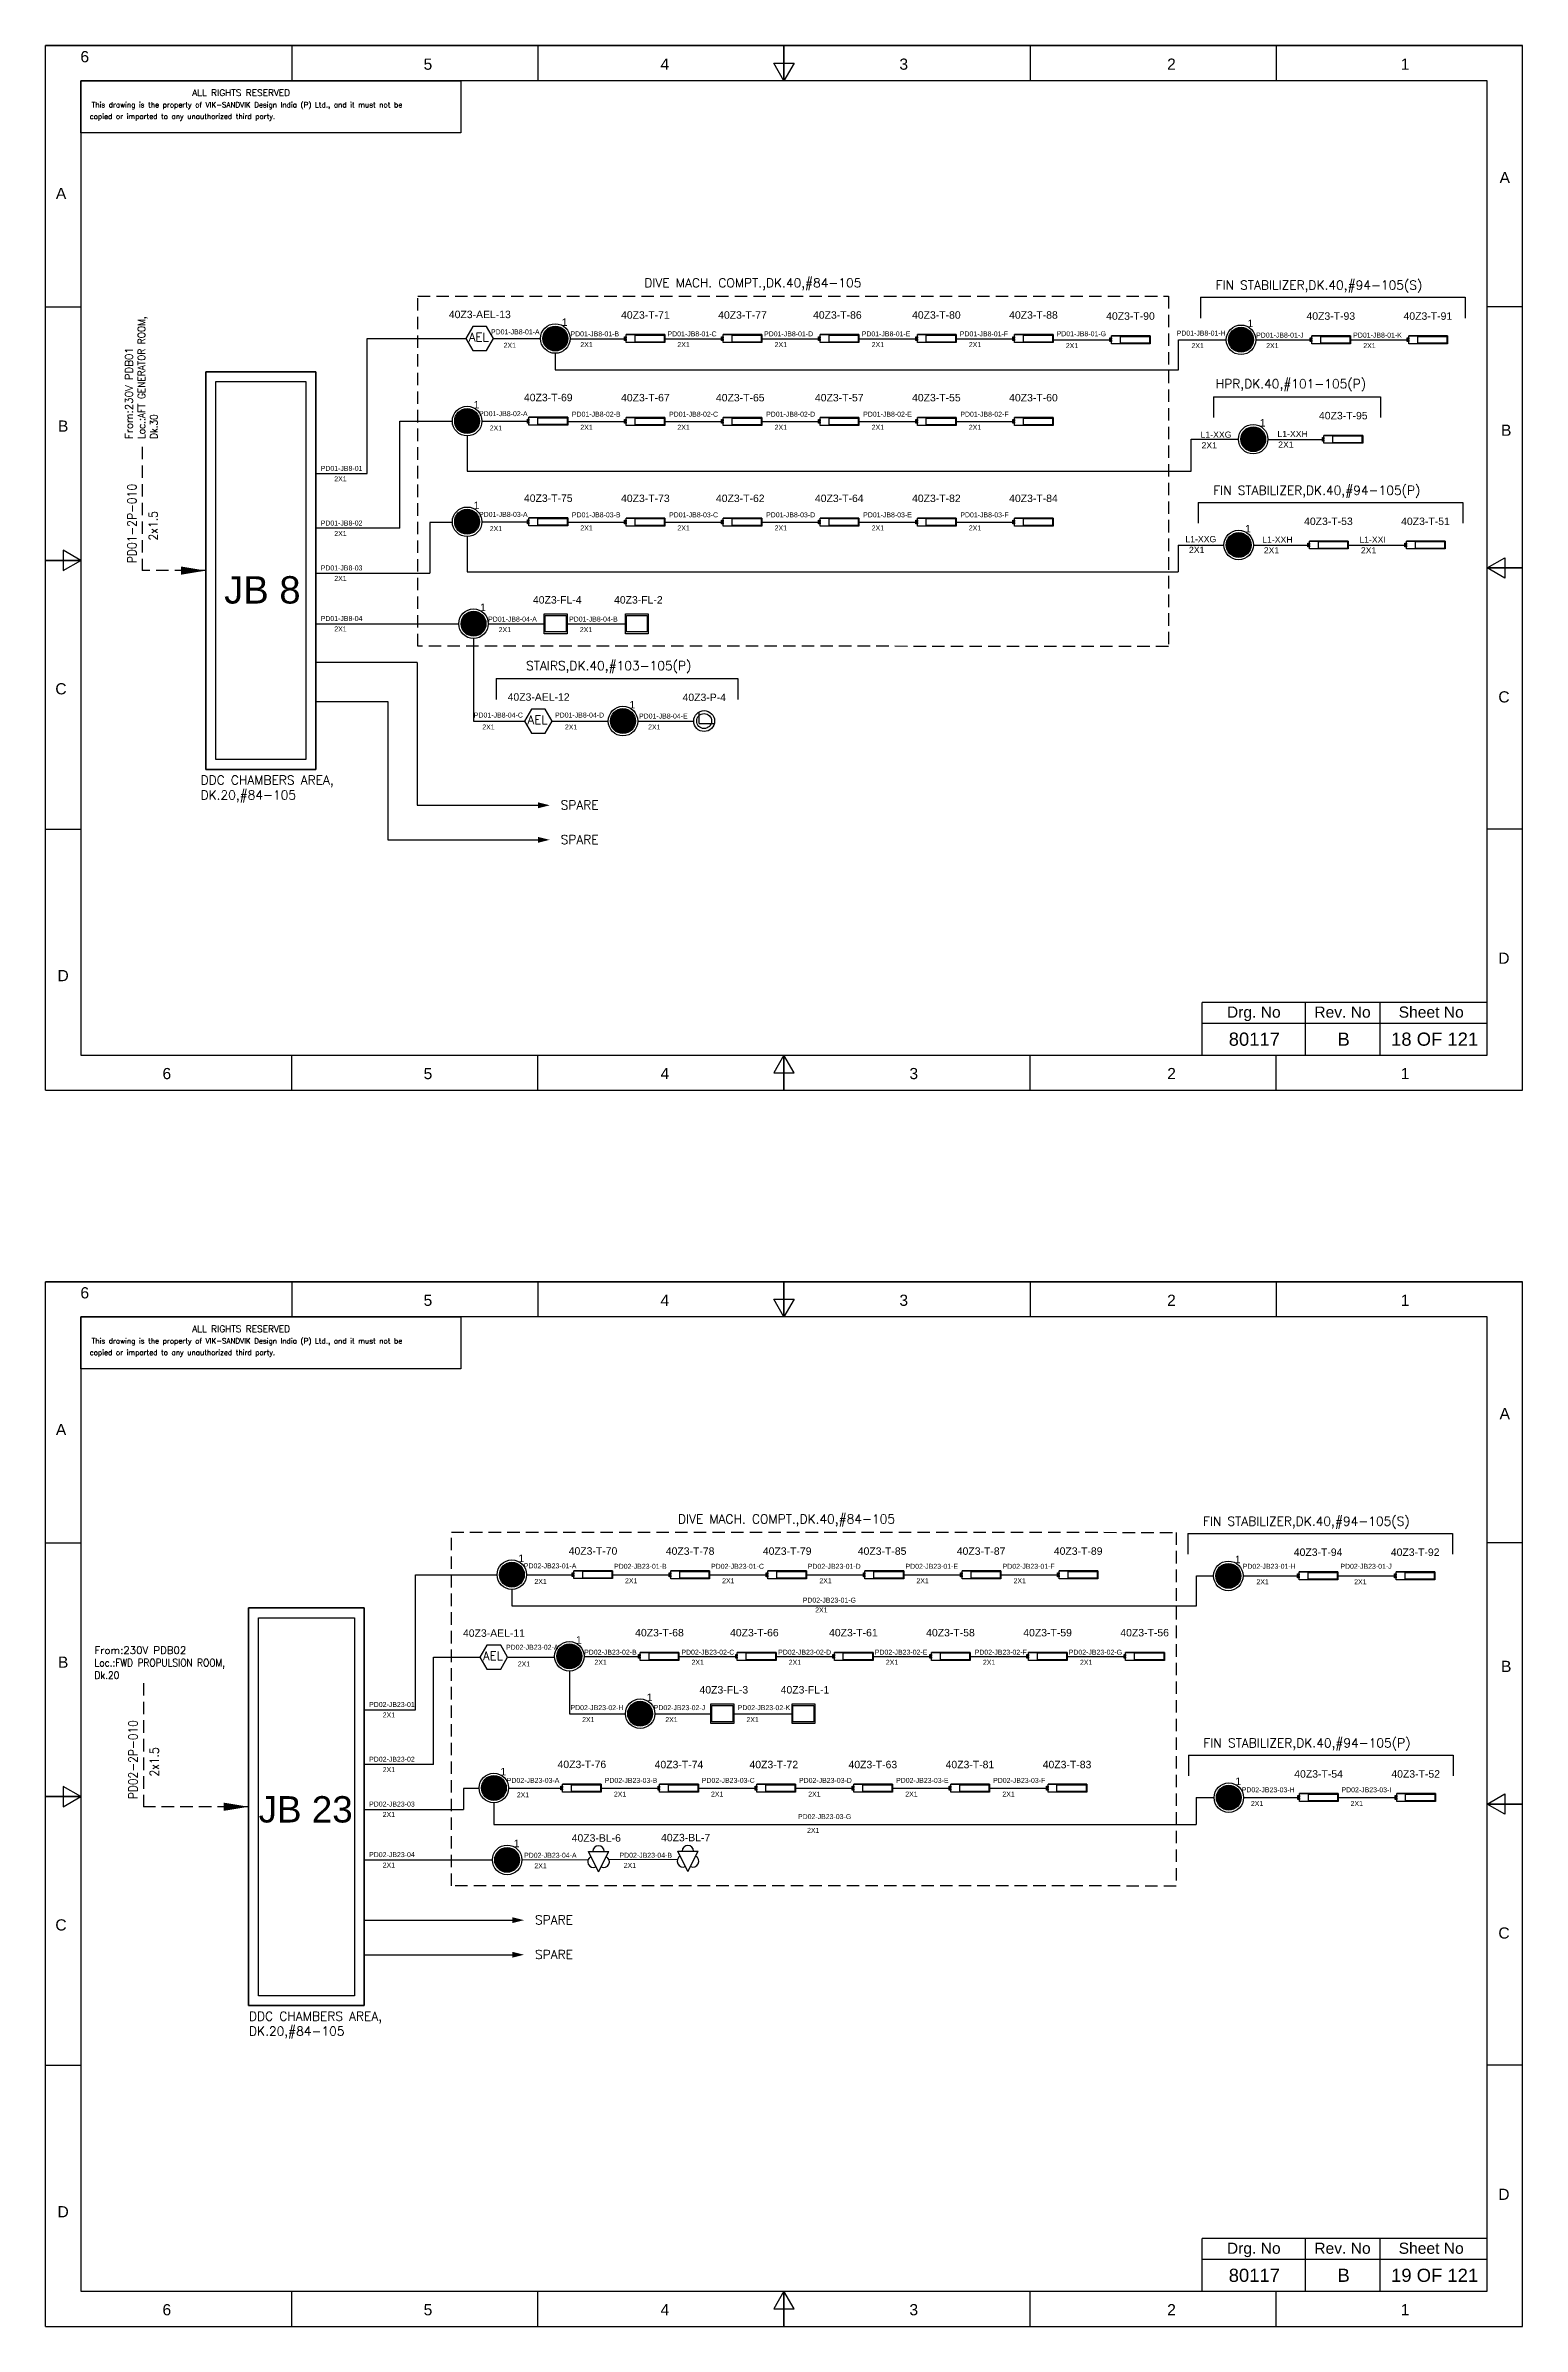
# Model space of a CAD drawing. Header units: inches. Extents: x -3311 to 1429, y -713 to 2436.
# Drawn here: x -1088.4 to -791.4, y 1612.5 to 2071.1 of the extents above; entities that cross this region are included whole.
import ezdxf
from ezdxf.enums import TextEntityAlignment as Align

# ---------------------------------------------------------------- set-up
doc = ezdxf.new("R2010")
doc.units = ezdxf.units.IN
doc.linetypes.add('HIDDEN', pattern=[0.375, 0.25, -0.125])
doc.linetypes.add('SOLID', pattern=[0])
for name, color, linetype, lineweight in [('ELEC_TXT-025', 1, 'Continuous', 25), ('HEL-025', 1, 'Continuous', 25), ('HEL-035', 2, 'Continuous', 35)]:
    doc.layers.add(name, color=color, linetype=linetype, lineweight=lineweight)
doc.layers.add('LINE', color=3, linetype='SOLID')
doc.styles.add('_NORMAL', font='arial.ttf')
doc.styles.add('ROMANS', font='simplex.shx', dxfattribs={"width": 0.88})
doc.styles.get("Standard").update_dxf_attribs({"font": 'arial.ttf'})
doc.dimstyles.get("Standard").update_dxf_attribs({"dimtxt": 0.18, "dimasz": 0.18, "dimexe": 0.18, "dimexo": 0.0625, "dimgap": 0.09, "dimtad": 0, "dimtih": 1, "dimtoh": 1, "dimdec": 4, "dimzin": 0, "dimdsep": 46, "dimtxsty": 'Standard', "dimcen": 0.09, "dimadec": 0, "dimazin": 0, "dimtfac": 1, "dimtdec": 4, "dimtofl": 0, "dimtmove": 0, "dimatfit": 3, "dimfxl": 1, "dimtolj": 1, "dimtzin": 0, "dimarcsym": 0})
pattern_1 = [(0, (0, 0), (0, 6.985), [5.08, -1.905]), (90, (0, 0), (-6.985, 4e-16), [5.08, -1.905])]

# ---------------------------------------------------------------- blocks, each defined once
blk = doc.blocks.new('FIXED_KEY_SWITCH')
h = blk.add_hatch(color=1)
h.dxf.hatch_style = 1
edge = h.paths.add_edge_path()
edge.add_arc((848.13, 1737.46), 2.5, 0, 360)
at = {"color": 1}
blk.add_circle((848.13, 1737.46), 2.5, dxfattribs=at)
at = {"color": 7, "insert": (849.44, 1741.5), "char_height": 1.5, "attachment_point": 1, "style": '_NORMAL'}
blk.add_mtext_dynamic_manual_height_columns('1', width=1.5, gutter_width=7.5, heights=[0], dxfattribs=at)
blk = doc.blocks.new('SWT')
blk.add_blockref('FIXED_KEY_SWITCH', (0, 0))
blk.add_attdef('TAG_NO', (844.55, 1741.11), '', height=1.5)
blk = doc.blocks.new('2A')
at = {"color": 7, "lineweight": -3, "ltscale": 2.5}
blk.add_line((790.02, 1997.62, -0.03), (782.23, 1997.62, -0.03), dxfattribs=at)
at = {"color": 7, "lineweight": -3, "ltscale": 2.5, "elevation": -0.03}
for points in [[(781.91, 1997.21), (782.23, 1997.21), (782.23, 1996.94), (781.91, 1996.94)], [(781.91, 1996.7), (782.23, 1996.7), (782.23, 1996.44), (781.91, 1996.44)], [(782.23, 1997.62), (790.02, 1997.62), (790.02, 1996.02), (782.23, 1996.02)], [(784.03, 1997.5), (789.88, 1997.5), (789.88, 1996.14), (784.03, 1996.14)]]:
    blk.add_lwpolyline(points, close=True, dxfattribs=at)
blk = doc.blocks.new('LED TUBE LIGHT 30W')
blk.add_blockref('2A', (179.91, -357.89))
blk.add_attdef('TAG_NO.', (962.52, 1642.97), '', height=1.5)
blk = doc.blocks.new('AEL')
at = {"color": 4}
blk.add_lwpolyline([(989.98, -190.09), (992.75, -190.09), (994.14, -187.69), (992.75, -185.28), (989.98, -185.28), (988.59, -187.69)], close=True, dxfattribs=at)
at = {"color": 4, "style": 'ROMANS'}
blk.add_text('AEL', height=1.725, dxfattribs=at).set_placement((989.2, -188.27))
blk = doc.blocks.new('AEL_L')
blk.add_blockref('AEL', (0, 0))
blk.add_attdef('TAG_NO', (986.55, -183.59), '', height=1.5)
blk = doc.blocks.new('13')
for points in [[(436.88, 1959.44), (441.46, 1959.44), (441.46, 1955.44), (436.88, 1955.44)], [(437.07, 1959.08), (441.26, 1959.08), (441.26, 1955.8), (437.07, 1955.8)]]:
    blk.add_lwpolyline(points, close=True)
blk = doc.blocks.new('LED FLOOD LIGHT 100W')
blk.add_blockref('13', (5123.55, -712.19))
blk.add_attdef('TAG_NO', (5558.98, 1249.67), '', height=1.5)
blk = doc.blocks.new('fr')
at = {"color": 7, "linetype": 'Continuous'}
for p, q in [((33763.99, 4500.4), (33466.99, 4500.4)), ((33466.99, 4500.4), (33763.99, 4500.4)), ((33466.99, 4290.33), (33466.99, 4500.4)), ((33516.49, 4500.4), (33516.49, 4493.33)), ((33565.99, 4500.4), (33565.99, 4493.33)), ((33615.49, 4500.4), (33615.49, 4493.33)), ((33615.49, 4493.33), (33615.49, 4500.4)), ((33615.49, 4500.4), (33615.49, 4493.33)), ((33664.99, 4500.4), (33664.99, 4493.33)), ((33714.49, 4500.4), (33714.49, 4493.33)), ((33763.99, 4290.33), (33763.99, 4500.4)), ((33763.99, 4290.33), (33763.99, 4500.4)), ((33615.49, 4493.33), (33613.45, 4496.87)), ((33613.45, 4496.87), (33617.53, 4496.87)), ((33617.53, 4496.87), (33615.49, 4493.33)), ((33756.92, 4493.33), (33474.06, 4493.33)), ((33474.06, 4493.33), (33474.06, 4297.41)), ((33756.92, 4297.41), (33756.92, 4493.33)), ((33466.99, 4447.89), (33474.06, 4447.89)), ((33763.99, 4447.89), (33756.92, 4447.89)), ((33474.06, 4396.87), (33470.53, 4398.91)), ((33470.53, 4398.91), (33470.53, 4394.83)), ((33466.99, 4396.87), (33474.06, 4396.87)), ((33474.06, 4396.87), (33466.99, 4396.87)), ((33466.99, 4396.87), (33474.06, 4396.87)), ((33470.53, 4394.83), (33474.06, 4396.87)), ((33756.92, 4395.37), (33760.45, 4397.41)), ((33763.99, 4395.37), (33756.92, 4395.37)), ((33760.45, 4393.33), (33756.92, 4395.37)), ((33756.92, 4395.37), (33763.99, 4395.37)), ((33763.99, 4395.37), (33756.92, 4395.37)), ((33760.45, 4397.41), (33760.45, 4393.33)), ((33466.99, 4342.85), (33474.06, 4342.85)), ((33763.99, 4342.85), (33756.92, 4342.85)), ((33474.06, 4297.41), (33756.92, 4297.41)), ((33516.49, 4290.33), (33516.49, 4297.41)), ((33565.99, 4290.33), (33565.99, 4297.41)), ((33615.49, 4297.41), (33613.45, 4293.87)), ((33613.45, 4293.87), (33617.53, 4293.87)), ((33615.49, 4290.33), (33615.49, 4297.41)), ((33617.53, 4293.87), (33615.49, 4297.41)), ((33615.49, 4297.41), (33615.49, 4290.33)), ((33615.49, 4290.33), (33615.49, 4297.41)), ((33664.99, 4290.33), (33664.99, 4297.41)), ((33714.49, 4290.33), (33714.49, 4297.41)), ((33466.99, 4290.33), (33763.99, 4290.33)), ((33466.99, 4290.33), (33763.99, 4290.33))]:
    blk.add_line(p, q, dxfattribs=at)
at = {"color": 7, "style": '_NORMAL'}
for s, p in [('6', (33474.86, 4498.18)), ('5', (33543.88, 4496.68)), ('4', (33591.52, 4496.68)), ('3', (33639.57, 4496.68)), ('2', (33693.41, 4496.68)), ('1', (33740.39, 4496.68)), ('A', (33760.45, 4473.88)), ('A', (33470.1, 4470.68)), ('B', (33470.52, 4423.9)), ('B', (33760.74, 4423.06)), ('C', (33470.08, 4371.07)), ('C', (33760.29, 4369.44)), ('D', (33760.27, 4316.89)), ('D', (33470.51, 4313.39)), ('6', (33491.37, 4293.69)), ('5', (33543.89, 4293.69)), ('4', (33591.53, 4293.69)), ('3', (33641.59, 4293.69)), ('2', (33693.43, 4293.69)), ('1', (33740.41, 4293.69))]:
    blk.add_text(s, height=2.25, dxfattribs=at).set_placement(p, align=Align.MIDDLE_CENTER)
blk = doc.blocks.new('A$C4BAD7D21')
at = {"layer": 'HEL-025'}
blk.add_lwpolyline([(-34000, 0), (-34000, 2086), (-18714, 2086), (-18714, 0)], close=True, dxfattribs=at)
at = {"layer": 'HEL-025', "style": 'ROMANS'}
for s, p in [('This drawing is the property of VIK-SANDVIK Design India (P) Ltd., and it must not be', (-33558, 1016)), (' copied or imparted to any unauthorized third party.', (-33785, 550))]:
    blk.add_text(s, height=210, dxfattribs=at).set_placement(p)
at = {"layer": 'HEL-035', "style": 'ROMANS'}
blk.add_text('     ALL RIGHTS RESERVED', height=262.5, dxfattribs=at).set_placement((-30497, 1476))
blk = doc.blocks.new('1')
h = blk.add_hatch()
h.set_pattern_fill('ANGLE', color=6)
h.set_pattern_definition(pattern_1)
h.paths.add_polyline_path([(303.23, 2044.43, 1), (306.22, 2044.43, 1)], flags=0)
h.paths.add_polyline_path([(302.63, 2044.43, 1), (306.83, 2044.43, 1)])
h.paths.add_polyline_path([(306.22, 2044.43, -1), (303.23, 2044.43, -1)], flags=16)
h = blk.add_hatch()
h.set_pattern_fill('ANGLE', color=6)
h.set_pattern_definition(pattern_1)
h.paths.add_polyline_path([(303.23, 2044.43, 1), (306.22, 2044.43, 1)])
at = {"color": 6}
for radius in [2.1, 1.5]:
    blk.add_circle((304.73, 2044.43), radius, dxfattribs=at)
blk = doc.blocks.new('LED PENDENT LIGHT 15W')
blk.add_blockref('1', (0, 0))
blk.add_attdef('TAG_NO', (301.63, 2048.1), '', height=1.5)
blk = doc.blocks.new('11')
for p, q in [((438, 1973.54, -0.08), (442.11, 1973.54, -0.08)), ((440.05, 1969.42, -0.08), (438, 1973.54, -0.08)), ((440.05, 1969.42, -0.08), (442.11, 1973.54, -0.08))]:
    blk.add_line(p, q)
for centre, start, end in [((439.02, 1971.48, -0.08), 116.5651, 296.5651), ((440.05, 1973.54, -0.08), 0, 180), ((441.08, 1971.48, -0.08), 243.4349, 63.4349)]:
    blk.add_arc(centre, 1.15, start, end)
blk = doc.blocks.new('BILGE LIGHT')
blk.add_blockref('11', (1524.93, -1711.73))
blk.add_attdef('TAG_NO', (1960.14, 263.52), '', height=1.5)

msp = doc.modelspace()

# ---------------------------------------------------------------- linework, layer by layer
for p, q in [((-856.12, 2020.53, -0.22), (-802.89, 2020.53, -0.22)), ((-1023.74, 1985.06), (-1023.74, 2012.23)), ((-985.91, 2009.26, -0.03), (-985.91, 2005.94, -0.03)), ((-860.56, 2005.94, -0.19), (-860.56, 2011.98, -0.19)), ((-985.91, 2005.94, -0.03), (-860.56, 2005.94, -0.03)), ((-853.5, 2000.54, 0), (-819.97, 2000.54, 0)), ((-1003.64, 1992.65), (-1003.64, 1985.56)), ((-857.99, 1985.56), (-857.99, 1991.99)), ((-1003.64, 1985.56), (-857.99, 1985.56)), ((-856.6, 1979.26, -0.05), (-803.37, 1979.26, -0.05)), ((-1006.61, 1975.24, -0.02), (-1011.14, 1975.24, -0.02)), ((-1011.14, 1975.24, -0.02), (-1011.14, 1965.04, -0.02)), ((-1003.64, 1972.41, -0.02), (-1003.64, 1965.31, -0.02)), ((-860.66, 1970.71, -0.03), (-860.66, 1965.31, -0.03)), ((-1003.64, 1965.31, -0.02), (-860.66, 1965.31, -0.02)), ((-1002.35, 1951.9), (-1002.35, 1935.3)), ((-1013.67, 1947.07), (-1034.06, 1947.07)), ((-997.83, 1943.84, -0.03), (-949.21, 1943.84, -0.03)), ((-858.67, 1771.95, -0.22), (-805.44, 1771.95, -0.22)), ((-1014, 1736.48), (-1014, 1763.65)), ((-856.93, 1757.36, -0.19), (-856.93, 1763.4, -0.19)), ((-994.64, 1760.68), (-994.64, 1757.36)), ((-994.64, 1757.36), (-856.93, 1757.36, -0.19)), ((-983.07, 1744.25, -0.03), (-983.07, 1735.69, -0.03)), ((-858.58, 1727.36, -0.05), (-805.34, 1727.36, -0.05)), ((-1001.23, 1720.62, -0.02), (-1004.38, 1720.62, -0.02)), ((-1004.38, 1720.62, -0.02), (-1004.38, 1716.46, -0.02)), ((-998.26, 1717.78, -0.02), (-998.26, 1713.41, -0.02)), ((-857.03, 1718.81, -0.03), (-857.03, 1713.41, -0.03)), ((-998.26, 1713.41, -0.02), (-857.03, 1713.41, -0.03))]:
    msp.add_line(p, q)
at = {"color": 7, "linetype": 'Continuous'}
for p, q in [((-798.48, 1878.73), (-855.8, 1878.73)), ((-855.8, 1868.14), (-855.8, 1878.73)), ((-835.03, 1868.14), (-835.03, 1878.73)), ((-820.01, 1868.14), (-820.01, 1878.73)), ((-855.8, 1874.55), (-798.48, 1874.55)), ((-798.48, 1630.15), (-855.8, 1630.15)), ((-855.8, 1619.56), (-855.8, 1630.15)), ((-835.03, 1619.56), (-835.03, 1630.15)), ((-820.01, 1619.56), (-820.01, 1630.15)), ((-855.8, 1625.97), (-798.48, 1625.97))]:
    msp.add_line(p, q, dxfattribs=at)
at = {"linetype": 'HIDDEN', "ltscale": 10, "elevation": -0.03}
for points in [[(-1013.56, 2020.78), (-862.6, 2020.74), (-862.6, 1950.32), (-1013.56, 1950.36)], [(-1006.81, 1772.2), (-861.03, 1772.16), (-861.03, 1701.04), (-1006.81, 1701.08)]]:
    msp.add_lwpolyline(points, close=True, dxfattribs=at)
at = {"linetype": 'HIDDEN', "ltscale": 10}
for points in [[(-1068.97, 1990.44), (-1068.97, 1965.56)], [(-1068.75, 1741.86), (-1068.75, 1716.98)]]:
    msp.add_lwpolyline(points, dxfattribs=at)
for points in [[(-989.37, 1918.37, 1.18, 0, 0), (-987.02, 1918.37, 0, 0, 0)], [(-989.37, 1911.42, 1.18, 0, 0), (-987.02, 1911.42, 0, 0, 0)], [(-994.55, 1694.17, 1.18, 0, 0), (-992.19, 1694.17, 0, 0, 0)], [(-994.55, 1687.22, 1.18, 0, 0), (-992.19, 1687.22, 0, 0, 0)]]:
    msp.add_lwpolyline(points, format="xyseb")
at = {"layer": 'LINE', "color": 0}
for p, q in [((-856.12, 2020.53, -0.22), (-856.12, 2016.34, -0.22)), ((-802.89, 2020.53, -0.22), (-802.89, 2016.34, -0.22)), ((-1023.74, 2012.23, 0.04), (-1003.9, 2012.23)), ((-998.34, 2012.23), (-988.88, 2012.23, -0.03)), ((-982.93, 2012.2, -0.03), (-971.68, 2012.2, -0.05)), ((-963.88, 2012.2, -0.05), (-952.15, 2012.2, -0.08)), ((-944.35, 2012.2, -0.08), (-932.63, 2012.2, -0.11)), ((-924.83, 2012.2, -0.11), (-913.1, 2012.2, -0.14)), ((-905.3, 2012.2, -0.14), (-893.57, 2012.2, -0.16)), ((-885.79, 2011.98, -0.16), (-874.06, 2011.98, -0.19)), ((-860.56, 2011.98, -0.19), (-850.97, 2011.98, -0.22)), ((-845.03, 2011.98, -0.22), (-833.77, 2011.98, -0.24)), ((-825.97, 2011.98, -0.24), (-814.24, 2011.98, -0.27)), ((-1056.18, 2005.56), (-1056.18, 1925.56)), ((-1034.06, 2005.56), (-1056.18, 2005.56)), ((-1034.06, 1925.56), (-1034.06, 2005.56)), ((-853.5, 2000.54, 0), (-853.5, 1996.35, 0)), ((-819.97, 2000.54, 0), (-819.97, 1996.35, 0)), ((-1017.17, 1974.07), (-1017.17, 1995.63)), ((-1017.17, 1995.63, 0.02), (-1006.62, 1995.63, 0)), ((-1000.67, 1995.6, 0), (-991.21, 1995.6, -0.03)), ((-983.41, 1995.57, -0.03), (-971.68, 1995.57, -0.05)), ((-963.88, 1995.57, -0.05), (-952.15, 1995.57, -0.08)), ((-944.35, 1995.57, -0.08), (-932.63, 1995.57, -0.11)), ((-924.83, 1995.57, -0.11), (-913.1, 1995.57, -0.14)), ((-905.3, 1995.57, -0.14), (-893.57, 1995.57, -0.16)), ((-857.99, 1991.99), (-848.53, 1991.99, -0.03)), ((-842.58, 1991.96, -0.03), (-831.32, 1991.96, -0.05)), ((-1034.06, 1985.06), (-1023.74, 1985.06)), ((-856.6, 1979.26, -0.05), (-856.6, 1975.07, -0.05)), ((-803.37, 1979.26, -0.05), (-803.37, 1975.07, -0.05)), ((-1017.17, 1974.07), (-1034.06, 1974.07)), ((-1000.67, 1975.36, -0.02), (-991.21, 1975.36, -0.05)), ((-983.41, 1975.33, -0.05), (-971.68, 1975.33, -0.07)), ((-963.88, 1975.33, -0.07), (-952.15, 1975.33, -0.1)), ((-944.35, 1975.33, -0.1), (-932.63, 1975.33, -0.13)), ((-924.83, 1975.33, -0.13), (-913.1, 1975.33, -0.15)), ((-905.3, 1975.33, -0.15), (-893.57, 1975.33, -0.18)), ((-860.66, 1970.71, -0.03), (-851.45, 1970.71, -0.05)), ((-845.51, 1970.71, -0.05), (-834.25, 1970.71, -0.08)), ((-826.45, 1970.71, -0.08), (-814.72, 1970.71, -0.11)), ((-1034.06, 1965.04, 0.06), (-1011.14, 1965.04, 0.02)), ((-1034.06, 1954.88), (-1005.32, 1954.88)), ((-999.37, 1954.88, 0), (-988.12, 1954.88, -0.03)), ((-983.53, 1954.88, -0.03), (-971.8, 1954.88, -0.05)), ((-1013.67, 1947.07), (-1013.67, 1918.37)), ((-997.83, 1943.84, -0.03), (-997.83, 1939.65, -0.03)), ((-949.21, 1943.84, -0.03), (-949.21, 1939.65, -0.03)), ((-1034.06, 1939.27), (-1019.6, 1939.27)), ((-1019.6, 1939.27), (-1019.6, 1911.42)), ((-1002.35, 1935.3), (-992.08, 1935.3, -0.02)), ((-986.52, 1935.3, -0.02), (-975.27, 1935.3, -0.05)), ((-969.32, 1935.3, -0.05), (-958.07, 1935.3, -0.08)), ((-1056.18, 1925.56), (-1034.06, 1925.56)), ((-1013.67, 1918.37), (-989.29, 1918.37)), ((-1019.6, 1911.42), (-989.29, 1911.42)), ((-858.67, 1771.95, -0.22), (-858.67, 1767.76, -0.22)), ((-805.44, 1771.95, -0.22), (-805.44, 1767.76, -0.22)), ((-1014, 1763.65, 0.03), (-997.62, 1763.65, 0)), ((-991.67, 1763.65, 0), (-982.21, 1763.65, -0.03)), ((-974.41, 1763.62, -0.03), (-962.68, 1763.62, -0.05)), ((-954.88, 1763.62, -0.05), (-943.16, 1763.62, -0.08)), ((-935.36, 1763.62, -0.08), (-923.63, 1763.62, -0.11)), ((-915.83, 1763.62, -0.11), (-904.1, 1763.62, -0.14)), ((-896.3, 1763.62, -0.14), (-884.57, 1763.62, -0.16)), ((-856.93, 1763.4, -0.19), (-853.52, 1763.4, -0.21)), ((-847.58, 1763.4, -0.22), (-836.32, 1763.4, -0.24)), ((-828.52, 1763.4, -0.24), (-816.79, 1763.4, -0.27)), ((-1047.58, 1756.98), (-1047.58, 1676.98)), ((-1024.32, 1756.98), (-1047.58, 1756.98)), ((-1024.32, 1676.98), (-1024.32, 1756.98)), ((-1010.41, 1725.48), (-1010.41, 1747.05)), ((-1010.41, 1747.05), (-1001.05, 1747.05)), ((-995.5, 1747.05), (-986.04, 1747.05, -0.03)), ((-980.09, 1747.22, -0.03), (-968.84, 1747.22, -0.05)), ((-961.04, 1747.22, -0.05), (-949.31, 1747.22, -0.08)), ((-941.51, 1747.22, -0.08), (-929.79, 1747.22, -0.11)), ((-921.99, 1747.22, -0.11), (-910.26, 1747.22, -0.14)), ((-902.46, 1747.22, -0.14), (-890.73, 1747.22, -0.16)), ((-882.93, 1747.22, -0.16), (-871.21, 1747.22, -0.19)), ((-1024.32, 1736.48), (-1014, 1736.48)), ((-983.07, 1735.69, -0.03), (-971.81, 1735.69, -0.05)), ((-965.87, 1735.69, -0.06), (-954.61, 1735.69, -0.08)), ((-950.02, 1735.69, -0.08), (-938.3, 1735.69, -0.11)), ((-1010.41, 1725.48), (-1024.32, 1725.48)), ((-858.58, 1727.36, -0.05), (-858.58, 1723.17, -0.05)), ((-805.34, 1727.36, -0.05), (-805.34, 1723.17, -0.05)), ((-995.29, 1720.73, -0.02), (-984.45, 1720.73, -0.05)), ((-976.66, 1720.7, -0.05), (-964.93, 1720.7, -0.07)), ((-957.13, 1720.7, -0.07), (-945.4, 1720.7, -0.1)), ((-937.6, 1720.7, -0.1), (-925.87, 1720.7, -0.13)), ((-918.07, 1720.7, -0.13), (-906.35, 1720.7, -0.15)), ((-898.55, 1720.7, -0.15), (-886.82, 1720.7, -0.18)), ((-1024.32, 1716.46), (-1004.38, 1716.46, 0.02)), ((-857.03, 1718.81, -0.03), (-853.43, 1718.81, -0.05)), ((-847.48, 1718.81, -0.05), (-836.23, 1718.81, -0.08)), ((-828.43, 1718.81, -0.08), (-816.7, 1718.81, -0.11)), ((-1024.32, 1706.29), (-998.57, 1706.29)), ((-992.62, 1706.3), (-979.29, 1706.37)), ((-975.12, 1706.38), (-961.32, 1706.45)), ((-1024.32, 1694.17), (-994.46, 1694.17)), ((-1024.32, 1687.22), (-994.46, 1687.22)), ((-1047.58, 1676.98), (-1024.32, 1676.98))]:
    msp.add_line(p, q, dxfattribs=at)
for points in [[(-1056.18, 2005.56), (-1034.06, 2005.56), (-1034.06, 1925.56), (-1056.18, 1925.56)], [(-1054.18, 2003.56), (-1036.06, 2003.56), (-1036.06, 1927.56), (-1054.18, 1927.56)], [(-1047.58, 1756.98), (-1024.32, 1756.98), (-1024.32, 1676.98), (-1047.58, 1676.98)], [(-1045.58, 1754.98), (-1026.32, 1754.98), (-1026.32, 1678.98), (-1045.58, 1678.98)]]:
    msp.add_lwpolyline(points, close=True, dxfattribs=at)
for centre in [(-985.91, 2012.23, -0.03), (-848, 2011.98, -0.22), (-1003.64, 1995.63), (-845.55, 1991.99, -0.03), (-1003.64, 1975.38, -0.02), (-848.48, 1970.71, -0.05), (-1002.35, 1954.88), (-972.3, 1935.3, -0.05), (-994.64, 1763.65), (-850.55, 1763.4, -0.22), (-983.07, 1747.23, -0.03), (-968.84, 1735.69, -0.05), (-998.26, 1720.76, -0.02), (-850.45, 1718.81, -0.05), (-995.59, 1706.29)]:
    msp.add_circle(centre, 2.97, dxfattribs=at)

# ---------------------------------------------------------------- block references
for name, p in [('fr', (-34555.4, -2429.27)), ('SWT', (-1834.04, 274.77, -0.03)), ('SWT', (-1696.13, 274.53, -0.22)), ('SWT', (-1851.77, 258.17)), ('SWT', (-1693.68, 254.53, -0.03)), ('SWT', (-1851.77, 237.93, -0.02)), ('SWT', (-1696.61, 233.25, -0.05)), ('SWT', (-1850.48, 217.42)), ('SWT', (-1820.43, 197.84, -0.05)), ('fr', (-34555.4, -2677.85)), ('SWT', (-1842.77, 26.19)), ('SWT', (-1698.68, 25.95, -0.22)), ('SWT', (-1831.2, 9.77, -0.03)), ('SWT', (-1816.97, -1.77, -0.05)), ('SWT', (-1846.39, -16.7, -0.02)), ('SWT', (-1698.58, -18.65, -0.05)), ('SWT', (-1843.72, -31.16))]:
    msp.add_blockref(name, p)
ref = msp.add_blockref('AEL_L', (-1992.48, 2199.92))
ref.add_attrib('TAG_NO', '40Z3-AEL-13', (-1007.31, 2016.33), dxfattribs={"color": 4, "height": 1.5})
ref = msp.add_blockref('LED TUBE LIGHT 30W', (-1933.81, 373.28, -0.03))
ref.add_attrib('TAG_NO.', '40Z3-T-71', (-972.68, 2016.22, -0.03), dxfattribs={"height": 1.5})
ref = msp.add_blockref('LED TUBE LIGHT 30W', (-1914.28, 373.28, -0.05))
ref.add_attrib('TAG_NO.', '40Z3-T-77', (-953.15, 2016.22, -0.05), dxfattribs={"height": 1.5})
ref = msp.add_blockref('LED TUBE LIGHT 30W', (-1894.76, 373.28, -0.08))
ref.add_attrib('TAG_NO.', '40Z3-T-86', (-934.07, 2016.22, -0.08), dxfattribs={"height": 1.5})
ref = msp.add_blockref('LED TUBE LIGHT 30W', (-1875.23, 373.28, -0.11))
ref.add_attrib('TAG_NO.', '40Z3-T-80', (-914.16, 2016.22, -0.11), dxfattribs={"height": 1.5})
ref = msp.add_blockref('LED TUBE LIGHT 30W', (-1855.7, 373.28, -0.14))
ref.add_attrib('TAG_NO.', '40Z3-T-88', (-894.63, 2016.22, -0.14), dxfattribs={"height": 1.5})
ref = msp.add_blockref('LED TUBE LIGHT 30W', (-1836.19, 373.06, -0.16))
ref.add_attrib('TAG_NO.', '40Z3-T-90', (-875.12, 2016, -0.16), dxfattribs={"height": 1.5})
ref = msp.add_blockref('LED TUBE LIGHT 30W', (-1795.9, 373.06, -0.22))
ref.add_attrib('TAG_NO.', '40Z3-T-93', (-834.83, 2016, -0.22), dxfattribs={"height": 1.5})
ref = msp.add_blockref('LED TUBE LIGHT 30W', (-1776.38, 373.06, -0.24))
ref.add_attrib('TAG_NO.', '40Z3-T-91', (-815.31, 2016, -0.24), dxfattribs={"height": 1.5})
ref = msp.add_blockref('LED TUBE LIGHT 30W', (-1953.34, 356.67))
ref.add_attrib('TAG_NO.', '40Z3-T-69', (-992.21, 1999.62), dxfattribs={"height": 1.5})
ref = msp.add_blockref('LED TUBE LIGHT 30W', (-1933.81, 356.64, -0.03))
ref.add_attrib('TAG_NO.', '40Z3-T-67', (-972.68, 1999.59, -0.03), dxfattribs={"height": 1.5})
ref = msp.add_blockref('LED TUBE LIGHT 30W', (-1914.28, 356.64, -0.05))
ref.add_attrib('TAG_NO.', '40Z3-T-65', (-953.6, 1999.59, -0.05), dxfattribs={"height": 1.5})
ref = msp.add_blockref('LED TUBE LIGHT 30W', (-1894.76, 356.64, -0.08))
ref.add_attrib('TAG_NO.', '40Z3-T-57', (-933.69, 1999.59, -0.08), dxfattribs={"height": 1.5})
ref = msp.add_blockref('LED TUBE LIGHT 30W', (-1875.23, 356.64, -0.11))
ref.add_attrib('TAG_NO.', '40Z3-T-55', (-914.16, 1999.59, -0.11), dxfattribs={"height": 1.5})
ref = msp.add_blockref('LED TUBE LIGHT 30W', (-1855.7, 356.64, -0.14))
ref.add_attrib('TAG_NO.', '40Z3-T-60', (-894.63, 1999.59, -0.14), dxfattribs={"height": 1.5})
ref = msp.add_blockref('LED TUBE LIGHT 30W', (-1793.46, 353.03, -0.03))
ref.add_attrib('TAG_NO.', '40Z3-T-95', (-832.32, 1995.98, -0.03), dxfattribs={"height": 1.5})
ref = msp.add_blockref('LED TUBE LIGHT 30W', (-1953.34, 336.43, -0.02))
ref.add_attrib('TAG_NO.', '40Z3-T-75', (-992.21, 1979.38, -0.02), dxfattribs={"height": 1.5})
ref = msp.add_blockref('LED TUBE LIGHT 30W', (-1933.81, 336.4, -0.05))
ref.add_attrib('TAG_NO.', '40Z3-T-73', (-972.68, 1979.35, -0.05), dxfattribs={"height": 1.5})
ref = msp.add_blockref('LED TUBE LIGHT 30W', (-1914.28, 336.4, -0.07))
ref.add_attrib('TAG_NO.', '40Z3-T-62', (-953.6, 1979.35, -0.07), dxfattribs={"height": 1.5})
ref = msp.add_blockref('LED TUBE LIGHT 30W', (-1894.76, 336.4, -0.1))
ref.add_attrib('TAG_NO.', '40Z3-T-64', (-933.69, 1979.35, -0.1), dxfattribs={"height": 1.5})
ref = msp.add_blockref('LED TUBE LIGHT 30W', (-1875.23, 336.4, -0.13))
ref.add_attrib('TAG_NO.', '40Z3-T-82', (-914.16, 1979.35, -0.13), dxfattribs={"height": 1.5})
ref = msp.add_blockref('LED TUBE LIGHT 30W', (-1855.7, 336.4, -0.15))
ref.add_attrib('TAG_NO.', '40Z3-T-84', (-894.63, 1979.35, -0.15), dxfattribs={"height": 1.5})
ref = msp.add_blockref('LED TUBE LIGHT 30W', (-1796.38, 331.78, -0.05))
ref.add_attrib('TAG_NO.', '40Z3-T-53', (-835.31, 1974.73, -0.05), dxfattribs={"height": 1.5})
ref = msp.add_blockref('LED TUBE LIGHT 30W', (-1776.86, 331.78, -0.08))
ref.add_attrib('TAG_NO.', '40Z3-T-51', (-815.79, 1974.73, -0.08), dxfattribs={"height": 1.5})
ref = msp.add_blockref('LED FLOOD LIGHT 100W', (-6548.54, 709.62, -0.03))
ref.add_attrib('TAG_NO', '40Z3-FL-4', (-990.4, 1958.93, -0.03), dxfattribs={"height": 1.5})
ref = msp.add_blockref('LED FLOOD LIGHT 100W', (-6532.22, 709.62, -0.05))
ref.add_attrib('TAG_NO', '40Z3-FL-2', (-974.09, 1958.93, -0.05), dxfattribs={"height": 1.5})
ref = msp.add_blockref('AEL_L', (-1980.67, 2122.98, -0.02))
ref.add_attrib('TAG_NO', '40Z3-AEL-12', (-995.49, 1939.39, -0.02), dxfattribs={"color": 4, "height": 1.5})
ref = msp.add_blockref('LED PENDENT LIGHT 15W', (-1260.7, -109.13, -0.08))
ref.add_attrib('TAG_NO', '40Z3-P-4', (-960.31, 1939.33, -0.08), dxfattribs={"height": 1.5})
ref = msp.add_blockref('LED TUBE LIGHT 30W', (-1944.34, 124.72))
ref.add_attrib('TAG_NO.', '40Z3-T-70', (-983.21, 1767.67), dxfattribs={"height": 1.5})
ref = msp.add_blockref('LED TUBE LIGHT 30W', (-1924.81, 124.69, -0.03))
ref.add_attrib('TAG_NO.', '40Z3-T-78', (-963.68, 1767.64, -0.03), dxfattribs={"height": 1.5})
ref = msp.add_blockref('LED TUBE LIGHT 30W', (-1905.29, 124.69, -0.05))
ref.add_attrib('TAG_NO.', '40Z3-T-79', (-944.16, 1767.64, -0.05), dxfattribs={"height": 1.5})
ref = msp.add_blockref('LED TUBE LIGHT 30W', (-1885.76, 124.69, -0.08))
ref.add_attrib('TAG_NO.', '40Z3-T-85', (-925.07, 1767.64, -0.08), dxfattribs={"height": 1.5})
ref = msp.add_blockref('LED TUBE LIGHT 30W', (-1866.23, 124.69, -0.11))
ref.add_attrib('TAG_NO.', '40Z3-T-87', (-905.16, 1767.64, -0.11), dxfattribs={"height": 1.5})
ref = msp.add_blockref('LED TUBE LIGHT 30W', (-1846.71, 124.69, -0.14))
ref.add_attrib('TAG_NO.', '40Z3-T-89', (-885.64, 1767.64, -0.14), dxfattribs={"height": 1.5})
ref = msp.add_blockref('LED TUBE LIGHT 30W', (-1798.45, 124.48, -0.22))
ref.add_attrib('TAG_NO.', '40Z3-T-94', (-837.38, 1767.42, -0.22), dxfattribs={"height": 1.5})
ref = msp.add_blockref('LED TUBE LIGHT 30W', (-1778.93, 124.48, -0.24))
ref.add_attrib('TAG_NO.', '40Z3-T-92', (-817.86, 1767.42, -0.24), dxfattribs={"height": 1.5})
ref = msp.add_blockref('AEL_L', (-1989.64, 1934.74))
ref.add_attrib('TAG_NO', '40Z3-AEL-11', (-1004.47, 1751.15), dxfattribs={"color": 4, "height": 1.5})
ref = msp.add_blockref('LED TUBE LIGHT 30W', (-1930.97, 108.29, -0.03))
ref.add_attrib('TAG_NO.', '40Z3-T-68', (-969.84, 1751.24, -0.03), dxfattribs={"height": 1.5})
ref = msp.add_blockref('LED TUBE LIGHT 30W', (-1911.44, 108.29, -0.05))
ref.add_attrib('TAG_NO.', '40Z3-T-66', (-950.76, 1751.24, -0.05), dxfattribs={"height": 1.5})
ref = msp.add_blockref('LED TUBE LIGHT 30W', (-1891.92, 108.29, -0.08))
ref.add_attrib('TAG_NO.', '40Z3-T-61', (-930.85, 1751.24, -0.08), dxfattribs={"height": 1.5})
ref = msp.add_blockref('LED TUBE LIGHT 30W', (-1872.39, 108.29, -0.11))
ref.add_attrib('TAG_NO.', '40Z3-T-58', (-911.32, 1751.24, -0.11), dxfattribs={"height": 1.5})
ref = msp.add_blockref('LED TUBE LIGHT 30W', (-1852.86, 108.29, -0.14))
ref.add_attrib('TAG_NO.', '40Z3-T-59', (-891.79, 1751.24, -0.14), dxfattribs={"height": 1.5})
ref = msp.add_blockref('LED TUBE LIGHT 30W', (-1833.34, 108.29, -0.16))
ref.add_attrib('TAG_NO.', '40Z3-T-56', (-872.27, 1751.24, -0.16), dxfattribs={"height": 1.5})
ref = msp.add_blockref('LED FLOOD LIGHT 100W', (-6515.03, 490.44, -0.08))
ref.add_attrib('TAG_NO', '40Z3-FL-3', (-956.9, 1739.75, -0.08), dxfattribs={"height": 1.5})
ref = msp.add_blockref('LED FLOOD LIGHT 100W', (-6498.72, 490.44, -0.11))
ref.add_attrib('TAG_NO', '40Z3-FL-1', (-940.58, 1739.75, -0.11), dxfattribs={"height": 1.5})
ref = msp.add_blockref('LED TUBE LIGHT 30W', (-1946.59, 81.8, -0.02))
ref.add_attrib('TAG_NO.', '40Z3-T-76', (-985.45, 1724.75, -0.02), dxfattribs={"height": 1.5})
ref = msp.add_blockref('LED TUBE LIGHT 30W', (-1927.06, 81.78, -0.05))
ref.add_attrib('TAG_NO.', '40Z3-T-74', (-965.93, 1724.72, -0.05), dxfattribs={"height": 1.5})
ref = msp.add_blockref('LED TUBE LIGHT 30W', (-1907.53, 81.78, -0.07))
ref.add_attrib('TAG_NO.', '40Z3-T-72', (-946.85, 1724.72, -0.07), dxfattribs={"height": 1.5})
ref = msp.add_blockref('LED TUBE LIGHT 30W', (-1888, 81.78, -0.1))
ref.add_attrib('TAG_NO.', '40Z3-T-63', (-926.93, 1724.72, -0.1), dxfattribs={"height": 1.5})
ref = msp.add_blockref('LED TUBE LIGHT 30W', (-1868.48, 81.78, -0.13))
ref.add_attrib('TAG_NO.', '40Z3-T-81', (-907.41, 1724.72, -0.13), dxfattribs={"height": 1.5})
ref = msp.add_blockref('LED TUBE LIGHT 30W', (-1848.95, 81.78, -0.15))
ref.add_attrib('TAG_NO.', '40Z3-T-83', (-887.88, 1724.72, -0.15), dxfattribs={"height": 1.5})
ref = msp.add_blockref('LED TUBE LIGHT 30W', (-1798.36, 79.89, -0.05))
ref.add_attrib('TAG_NO.', '40Z3-T-54', (-837.29, 1722.83, -0.05), dxfattribs={"height": 1.5})
ref = msp.add_blockref('LED TUBE LIGHT 30W', (-1778.83, 79.89, -0.08))
ref.add_attrib('TAG_NO.', '40Z3-T-52', (-817.76, 1722.83, -0.08), dxfattribs={"height": 1.5})
ref = msp.add_blockref('BILGE LIGHT', (-2942.19, 1446.17, 0.08))
ref.add_attrib('TAG_NO', '40Z3-BL-6', (-982.61, 1709.95, 0.08), dxfattribs={"height": 1.5})
ref = msp.add_blockref('BILGE LIGHT', (-2924.21, 1446.26, 0.08))
ref.add_attrib('TAG_NO', '40Z3-BL-7', (-964.64, 1710.03, 0.08), dxfattribs={"height": 1.5})
at = {"layer": 'ELEC_TXT-025', "color": 0, "xscale": 0.005, "yscale": 0.005, "zscale": 0.005}
for p in [(-911.34, 2053.63), (-911.34, 1805.05)]:
    msp.add_blockref('A$C4BAD7D21', p, dxfattribs=at)

# ---------------------------------------------------------------- texts
at = {"color": 7}
for s, height, p in [('PD01-JB8-01-A', 1, (-998.84, 2013.07, 0.03)), ('PD01-JB8-01-B', 1, (-982.85, 2012.67, 0.03)), ('PD01-JB8-01-C', 1, (-963.33, 2012.67, 0.03)), ('PD01-JB8-01-D', 1, (-943.91, 2012.67, 0.03)), ('PD01-JB8-01-E', 1, (-924.27, 2012.67, 0.03)), ('PD01-JB8-01-F', 1, (-904.55, 2012.67, 0.03)), ('PD01-JB8-01-G', 1, (-885.08, 2012.7)), ('PD01-JB8-01-H', 1, (-860.94, 2012.82, -0.16)), ('2X1', 1, (-996.3, 2010.37)), ('2X1', 1, (-980.87, 2010.52, -0.03)), ('2X1', 1, (-961.35, 2010.52, -0.05)), ('2X1', 1, (-941.79, 2010.52, -0.08)), ('2X1', 1, (-922.27, 2010.52, -0.11)), ('2X1', 1, (-902.74, 2010.52, -0.14)), ('2X1', 1, (-883.23, 2010.3, -0.16)), ('2X1', 1, (-857.96, 2010.3, -0.19)), ('PD01-JB8-01-J', 1, (-844.95, 2012.42, -0.16)), ('2X1', 1, (-842.94, 2010.3, -0.22)), ('PD01-JB8-01-K', 1, (-825.43, 2012.42, -0.16)), ('2X1', 1, (-823.41, 2010.3, -0.24)), ('PD01-JB8-02-A', 1, (-1001.25, 1996.62, 0.05)), ('PD01-JB8-02-B', 1, (-982.56, 1996.52, 0.03)), ('PD01-JB8-02-C', 1, (-963.03, 1996.52)), ('PD01-JB8-02-D', 1, (-943.5, 1996.52, -0.03)), ('PD01-JB8-02-E', 1, (-923.98, 1996.52, -0.05)), ('PD01-JB8-02-F', 1, (-904.45, 1996.52, -0.08)), ('2X1', 1, (-999.09, 1993.74)), ('2X1', 1, (-980.87, 1993.89, -0.03)), ('2X1', 1, (-961.35, 1993.89, -0.05)), ('2X1', 1, (-941.79, 1993.89, -0.08)), ('2X1', 1, (-922.27, 1993.89, -0.11)), ('2X1', 1, (-902.74, 1993.89, -0.14)), ('L1-XXG', 1.25, (-856.13, 1992.28)), ('2X1', 1.25, (-855.94, 1990.13)), ('L1-XXH', 1.25, (-840.68, 1992.42, -0.03)), ('2X1', 1.25, (-840.52, 1990.27, -0.03)), ('PD01-JB8-01', 1, (-1033.08, 1985.62)), ('2X1', 1, (-1030.35, 1983.52)), ('PD01-JB8-03-A', 1, (-1001.25, 1976.37, 0.04)), ('PD01-JB8-03-B', 1, (-982.56, 1976.28, 0.01)), ('PD01-JB8-03-C', 1, (-963.03, 1976.28, -0.02)), ('PD01-JB8-03-D', 1, (-943.5, 1976.28, -0.05)), ('PD01-JB8-03-E', 1, (-923.98, 1976.28, -0.07)), ('PD01-JB8-03-F', 1, (-904.45, 1976.28, -0.1)), ('PD01-JB8-02', 1, (-1033.08, 1974.62)), ('2X1', 1, (-1030.35, 1972.52)), ('2X1', 1, (-999.09, 1973.5, -0.02)), ('2X1', 1, (-980.87, 1973.64, -0.05)), ('2X1', 1, (-961.35, 1973.64, -0.07)), ('2X1', 1, (-941.79, 1973.64, -0.1)), ('2X1', 1, (-922.27, 1973.64, -0.13)), ('2X1', 1, (-902.74, 1973.64, -0.15)), ('L1-XXG', 1.25, (-859.19, 1971.27, -0.05)), ('L1-XXH', 1.25, (-843.74, 1971.17, -0.08)), ('L1-XXI', 1.25, (-824.21, 1971.17, -0.11)), ('2X1', 1.25, (-858.46, 1969.12, -0.03)), ('2X1', 1.25, (-843.42, 1969.02, -0.05)), ('2X1', 1.25, (-823.89, 1969.02, -0.08)), ('PD01-JB8-03', 1, (-1033.08, 1965.6)), ('2X1', 1, (-1030.35, 1963.5)), ('PD01-JB8-04', 1, (-1033.08, 1955.43)), ('2X1', 1, (-1030.35, 1953.33)), ('PD01-JB8-04-A', 1, (-999.4, 1955.31, 0.05)), ('2X1', 1, (-997.29, 1953.19)), ('PD01-JB8-04-B', 1, (-983.13, 1955.31, 0.05)), ('2X1', 1, (-980.97, 1953.19, -0.03)), ('PD01-JB8-04-C', 1, (-1002.28, 1936.01, 0.05)), ('PD01-JB8-04-D', 1, (-985.95, 1936.01, 0.05)), ('PD01-JB8-04-E', 1, (-969.07, 1935.81, 0.03)), ('2X1', 1, (-1000.59, 1933.61, 0)), ('2X1', 1, (-983.97, 1933.61, -0.02)), ('2X1', 1, (-967.24, 1933.61, -0.05)), ('PD02-JB23-01-A', 1, (-992.22, 1764.92, 0.05)), ('PD02-JB23-01-B', 1, (-974.08, 1764.83, 0.03)), ('PD02-JB23-01-C', 1, (-954.58, 1764.83)), ('PD02-JB23-01-D', 1, (-935.12, 1764.83, -0.03)), ('PD02-JB23-01-E', 1, (-915.47, 1764.83, -0.05)), ('PD02-JB23-01-F', 1, (-895.94, 1764.83, -0.08)), ('PD02-JB23-01-H', 1, (-847.64, 1764.83, -0.08)), ('PD02-JB23-01-J', 1, (-828.02, 1764.83, -0.08)), ('2X1', 1, (-990.1, 1761.79)), ('2X1', 1, (-971.88, 1761.93, -0.03)), ('2X1', 1, (-952.35, 1761.93, -0.05)), ('2X1', 1, (-932.8, 1761.93, -0.08)), ('2X1', 1, (-913.27, 1761.93, -0.11)), ('2X1', 1, (-893.74, 1761.93, -0.14)), ('2X1', 1, (-844.89, 1761.72, -0.21)), ('2X1', 1, (-825.24, 1761.72, -0.24)), ('PD02-JB23-01-G', 1, (-936.14, 1758.03, 0.03)), ('2X1', 1, (-933.64, 1756.05, -0.08)), ('PD02-JB23-02-A', 1, (-995.82, 1748.56, 0.08)), ('PD02-JB23-02-B', 1, (-980.1, 1747.56, 0.05)), ('PD02-JB23-02-C', 1, (-960.55, 1747.56, 0.05)), ('PD02-JB23-02-D', 1, (-941.07, 1747.56, 0)), ('PD02-JB23-02-E', 1, (-921.64, 1747.56, 0)), ('PD02-JB23-02-F', 1, (-901.56, 1747.56, -0.03)), ('PD02-JB23-02-G', 1, (-882.64, 1747.56, -0.06)), ('2X1', 1, (-993.45, 1745.19)), ('2X1', 1, (-978.03, 1745.53, -0.03)), ('2X1', 1, (-958.51, 1745.53, -0.05)), ('2X1', 1, (-938.96, 1745.53, -0.08)), ('2X1', 1, (-919.43, 1745.53, -0.11)), ('2X1', 1, (-899.9, 1745.53, -0.14)), ('2X1', 1, (-880.38, 1745.53, -0.16)), ('PD02-JB23-01', 1, (-1023.34, 1737.04)), ('2X1', 1, (-1020.61, 1734.94)), ('PD02-JB23-02-H', 1, (-982.85, 1736.41, 0.05)), ('2X1', 1, (-980.51, 1734, -0.03)), ('PD02-JB23-02-J', 1, (-966.1, 1736.41, 0.05)), ('2X1', 1, (-963.78, 1734, -0.05)), ('PD02-JB23-02-K', 1, (-949.23, 1736.41, 0.05)), ('2X1', 1, (-947.46, 1734, -0.08)), ('PD02-JB23-02', 1, (-1023.34, 1726.04)), ('2X1', 1, (-1020.61, 1723.94)), ('PD02-JB23-03-A', 1, (-995.65, 1721.78, 0.04)), ('PD02-JB23-03-B', 1, (-975.96, 1721.78, 0.04)), ('2X1', 1, (-974.12, 1719.02, -0.05)), ('PD02-JB23-03-C', 1, (-956.43, 1721.78, 0.01)), ('2X1', 1, (-954.59, 1719.02, -0.07)), ('PD02-JB23-03-D', 1, (-936.9, 1721.78, -0.02)), ('2X1', 1, (-935.04, 1719.02, -0.1)), ('PD02-JB23-03-E', 1, (-917.37, 1721.78, -0.05)), ('2X1', 1, (-915.52, 1719.02, -0.13)), ('PD02-JB23-03-F', 1, (-897.85, 1721.78, -0.07)), ('2X1', 1, (-895.99, 1719.02, -0.15)), ('PD02-JB23-03-H', 1, (-847.85, 1719.89, 0.03)), ('PD02-JB23-03-I', 1, (-827.79, 1719.89, 0)), ('PD02-JB23-03', 1, (-1023.34, 1717.02)), ('2X1', 1, (-1020.61, 1714.92)), ('2X1', 1, (-993.65, 1718.87, -0.02)), ('PD02-JB23-03-G', 1, (-937.1, 1714.5, 0.06)), ('2X1', 1, (-846.02, 1717.13, -0.05)), ('2X1', 1, (-825.96, 1717.13, -0.08)), ('2X1', 1, (-935.27, 1711.73, -0.02)), ('PD02-JB23-04', 1, (-1023.34, 1706.85)), ('PD02-JB23-04-A', 1, (-992.18, 1706.73, 0.05)), ('PD02-JB23-04-B', 1, (-972.99, 1706.73, 0.05)), ('2X1', 1, (-1020.61, 1704.75)), ('2X1', 1, (-990.11, 1704.61)), ('2X1', 1, (-972.14, 1704.69))]:
    msp.add_text(s, height=height, dxfattribs=at).set_placement(p)
at = {"color": 7, "lineweight": 30}
for s, height, p in [('JB 8 ', 5.5, (-1043.75, 1961.69)), ('JB 23', 5.3, (-1036.11, 1716.46))]:
    msp.add_text(s, height=height, dxfattribs=at).set_placement(p, align=Align.MIDDLE_CENTER)
at = {"color": 7}
for s, height, p in [('Drg. No', 2.246, (-845.43, 1876.78)), ('Rev. No', 2.246, (-827.59, 1876.78)), ('Sheet No', 2.246, (-809.75, 1876.78)), ('80117', 2.653, (-845.32, 1871.34)), ('B', 2.65, (-827.35, 1871.34)), ('18 OF 121', 2.653, (-809.06, 1871.34)), ('Drg. No', 2.246, (-845.43, 1628.2)), ('Rev. No', 2.246, (-827.59, 1628.2)), ('Sheet No', 2.246, (-809.75, 1628.2)), ('80117', 2.653, (-845.32, 1622.76)), ('B', 2.65, (-827.35, 1622.76)), ('19 OF 121', 2.653, (-809.06, 1622.76))]:
    msp.add_text(s, height=height, dxfattribs=at).set_placement(p, align=Align.MIDDLE_CENTER)
at = {"color": 7, "char_height": 1.8, "attachment_point": 1, "style": '_NORMAL'}
for s, insert in [('{\\Fromans|c0;\\C2;DIVE MACH. COMPT.,DK.40,#84-105}', (-968, 2024.33, -0.03)), ('{\\Fromans|c0;\\C2;DDC CHAMBERS AREA,\\PDK.20,#84-105}', (-1057.25, 1924.34, -0.03)), ('{\\Fromans|c0;\\C2;DIVE MACH. COMPT.,DK.40,#84-105}', (-961.25, 1775.75, -0.03)), ('{\\Fromans|c0;\\C2;DDC CHAMBERS AREA,\\PDK.20,#84-105}', (-1047.51, 1675.76, -0.03))]:
    msp.add_mtext(s, dxfattribs=dict(at, insert=insert))
for s, insert, width in [('{\\Fromans|c0;\\C2;FIN STABILIZER,DK.40,#94-105(S)}', (-853.11, 2023.88, -0.22), 55.0742), ('{\\Fromans|c0;\\C2;HPR,DK.40,#101-105(P)}', (-853.07, 2004.03, 0), 55.0742), ('{\\Fromans|c0;\\C2;FIN STABILIZER,DK.40,#94-105(P)}', (-853.59, 1982.61, -0.05), 55.0742), ('{\\Fromans|c0;\\C2;STAIRS,DK.40,#103-105(P)}', (-991.78, 1947.34, -0.03), 55.0742), ('{\\Fromans|c0;\\C2;SPARE}', (-984.82, 1919.32), 8.1658), ('{\\Fromans|c0;\\C2;SPARE}', (-984.82, 1912.37), 8.1658), ('{\\Fromans|c0;\\C2;FIN STABILIZER,DK.40,#94-105(S)}', (-855.66, 1775.3, -0.22), 55.0742), ('{\\Fromans|c0;\\C2;FIN STABILIZER,DK.40,#94-105(P)}', (-855.56, 1730.71, -0.05), 55.0742), ('{\\Fromans|c0;\\C2;SPARE}', (-989.99, 1695.13), 8.1658), ('{\\Fromans|c0;\\C2;SPARE}', (-989.99, 1688.17), 8.1658)]:
    msp.add_mtext(s, dxfattribs=dict(at, insert=insert, width=width))
at = {"color": 7, "insert": (-1072.39, 1992.03), "char_height": 1.5, "width": 56.342, "attachment_point": 1, "rotation": 90}
msp.add_mtext('{\\Fromans|c0;\\C2;From:230V PDB01\\P\\Fsimplex|c0;\\W0.88;Loc.:AFT GENERATOR ROOM, \\PDk.30}', dxfattribs=at)
at = {"color": 7, "char_height": 1.8, "width": 17.1296, "attachment_point": 1, "rotation": 90, "style": '_NORMAL'}
for s, insert in [('{\\Fromans|c0;\\W0.88;PD01-2P-010}', (-1071.95, 1967.05)), ('{\\Fromans|c0;\\W0.88;PD02-2P-010}', (-1071.73, 1718.47))]:
    msp.add_mtext(s, dxfattribs=dict(at, insert=insert))
at = {"color": 7, "char_height": 1.8, "attachment_point": 1, "rotation": 90, "style": '_NORMAL'}
for insert in [(-1067.68, 1971.62), (-1067.46, 1723.03)]:
    msp.add_mtext('{\\Fsimplex|c0;\\W0.88;2x1.5}', dxfattribs=dict(at, insert=insert))
at = {"color": 7, "insert": (-1078.57, 1749.2), "char_height": 1.5, "width": 36.8884, "attachment_point": 1}
msp.add_mtext('{\\Fromans|c0;\\C2;From:230V PDB02\\P\\Fsimplex|c0;\\W0.88;Loc.:FWD PROPULSION ROOM,      \\PDk.20}', dxfattribs=at)

# ---------------------------------------------------------------- leaders
at = {"linetype": 'HIDDEN', "ltscale": 10}
for points in [[(-1056.18, 1965.56), (-1068.97, 1965.56)], [(-1047.58, 1716.98), (-1068.75, 1716.98)]]:
    msp.add_leader(points, dimstyle='Standard', override={"dimasz": 5, "dimarcsym": 1}, dxfattribs=at)

doc.saveas('drawing.dxf')
